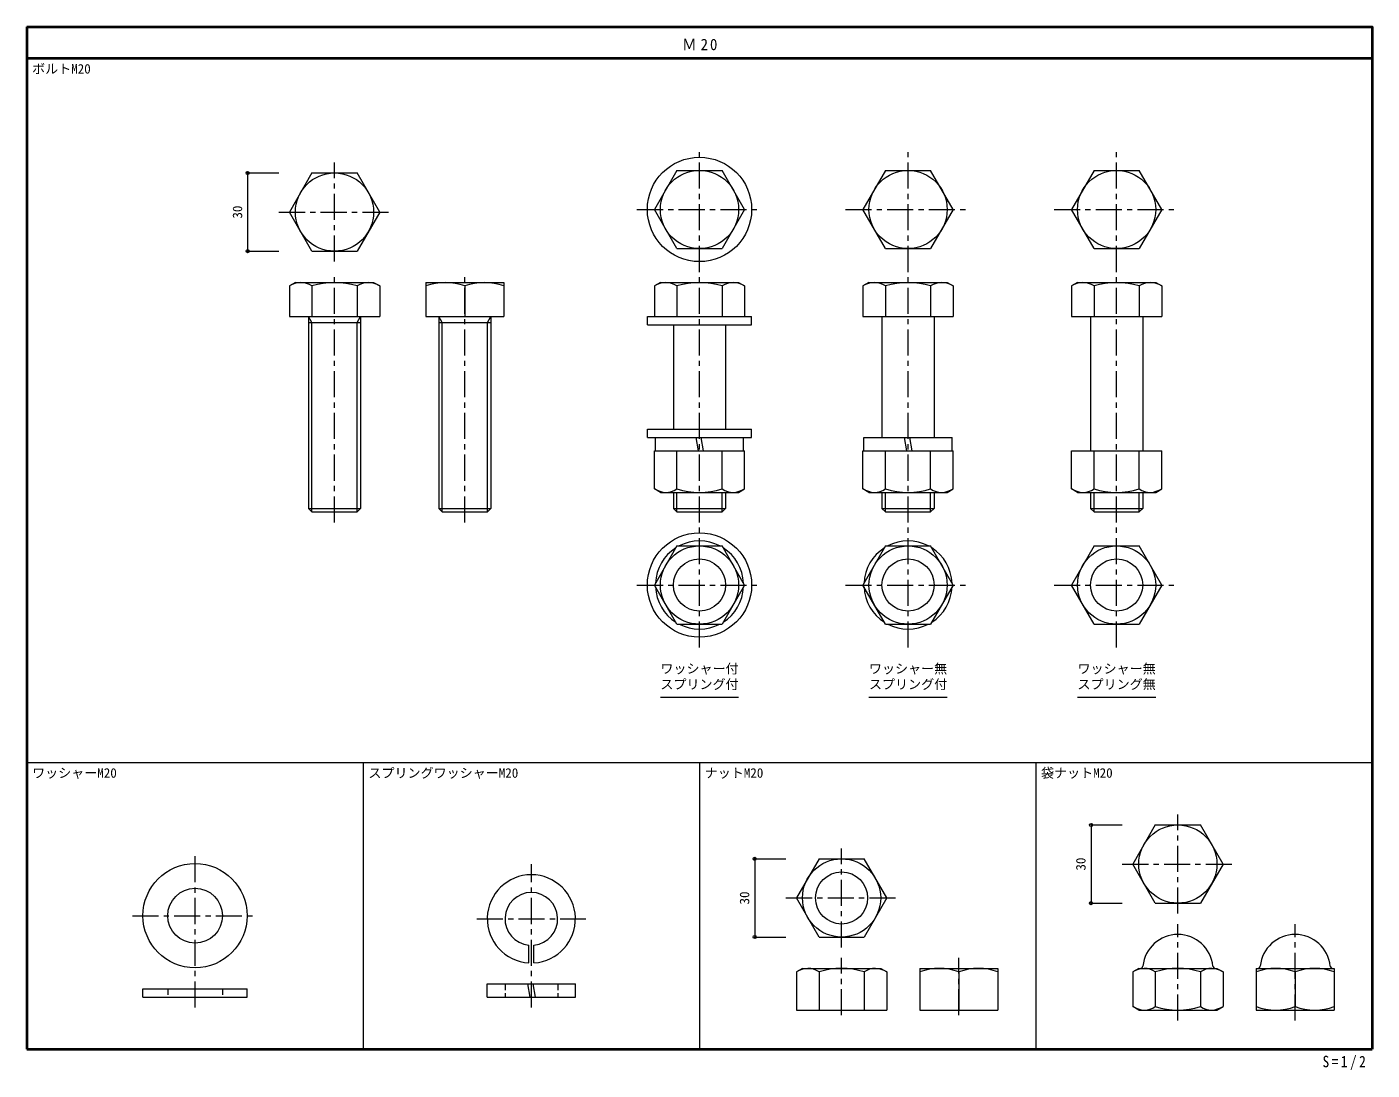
# Model space of a CAD drawing. Units: millimetres, scale not verified. Extents: x -258 to 258, y -204 to 196.
import ezdxf
from ezdxf.enums import TextEntityAlignment as Align

# ---------------------------------------------------------------- set-up
doc = ezdxf.new("R2010")
doc.units = ezdxf.units.MM
doc.header["$LTSCALE"] = 2
doc.header["$PDMODE"] = 32
doc.header["$PDSIZE"] = 1.2
doc.linetypes.add('CHAIN1', pattern=[8, 5, -1, 1, -1])
doc.linetypes.add('DASHED1', pattern=[1.8, 1.2, -0.6])
doc.layers.add('0-D', color=7, linetype='Continuous')
for name, color, linetype, lineweight in [('0-F', 6, 'Continuous', 40), ('1-0', 3, 'Continuous', 9), ('1-D', 7, 'Continuous', 9), ('1-E', 7, 'Continuous', 5)]:
    doc.layers.add(name, color=color, linetype=linetype, lineweight=lineweight)
doc.styles.add('ＭＳ ゴシック', font='')
doc.styles.get('ＭＳ ゴシック').set_extended_font_data('MS Gothic')

msp = doc.modelspace()

# ---------------------------------------------------------------- linework, layer by layer
at = {"layer": '0-F'}
for p, q in [((-258, 196), (-258, -196)), ((-258, 184), (258, 184)), ((-258, -196), (258, -196))]:
    msp.add_line(p, q, dxfattribs=at)
at = {"layer": '0-F', "color": 4, "lineweight": 9}
for p, q in [((-258, -86), (258, -86)), ((-129, -86), (-129, -196)), ((0, -86), (0, -196)), ((129, -86), (129, -196))]:
    msp.add_line(p, q, dxfattribs=at)
at = {"layer": '0-F'}
msp.add_lwpolyline([(-258, 196), (258, 196), (258, -196)], dxfattribs=at)
at = {"layer": '1-0', "color": 7, "linetype": 'CHAIN1', "lineweight": 5}
for p, q in [((0, -42), (0, 150)), ((80, -42), (80, 150)), ((160, -42), (160, 150)), ((-140, 106), (-140, 144)), ((-161.321, 125), (-118.679, 125)), ((-24, 126), (24, 126)), ((56, 126), (104, 126)), ((136, 126), (184, 126)), ((-140, 6), (-140, 102)), ((-90, 6), (-90, 102)), ((-24, -18), (24, -18)), ((56, -18), (104, -18)), ((136, -18), (184, -18)), ((183.5, -144), (183.5, -106)), ((-193.5, -180), (-193.5, -120.8)), ((54.5, -157), (54.5, -119)), ((-64.5, -180), (-64.5, -125.1)), ((162.179, -125), (204.821, -125)), ((33.179, -138), (75.821, -138)), ((-217.5, -144.8), (-169.5, -144.8)), ((-85.4, -146), (-43.6, -146)), ((183.5, -185), (183.5, -148)), ((228.5, -185), (228.5, -148)), ((54.5, -183), (54.5, -161)), ((99.5, -183), (99.5, -161))]:
    msp.add_line(p, q, dxfattribs=at)
at = {"layer": '1-0'}
for p, q in [((-148.66, 140), (-157.321, 125)), ((-148.66, 140), (-131.34, 140)), ((-122.679, 125), (-131.34, 140)), ((-8.66, 141), (-17.321, 126)), ((-8.66, 141), (8.66, 141)), ((17.321, 126), (8.66, 141)), ((71.34, 141), (62.679, 126)), ((71.34, 141), (88.66, 141)), ((97.321, 126), (88.66, 141)), ((151.34, 141), (142.679, 126)), ((151.34, 141), (168.66, 141)), ((177.321, 126), (168.66, 141)), ((-148.66, 110), (-157.321, 125)), ((-122.679, 125), (-131.34, 110)), ((-8.66, 111), (-17.321, 126)), ((17.321, 126), (8.66, 111)), ((71.34, 111), (62.679, 126)), ((97.321, 126), (88.66, 111)), ((151.34, 111), (142.679, 126)), ((177.321, 126), (168.66, 111)), ((-148.66, 110), (-131.34, 110)), ((-8.66, 111), (8.66, 111)), ((71.34, 111), (88.66, 111)), ((151.34, 111), (168.66, 111)), ((-155, 98), (-157.321, 96.66)), ((-155, 98), (-125, 98)), ((-148.66, 96.66), (-148.66, 85)), ((-131.34, 96.66), (-131.34, 85)), ((-125, 98), (-122.679, 96.66)), ((-122.679, 96.66), (-122.679, 85)), ((-105, 98), (-75, 98)), ((-90, 96.66), (-90, 85)), ((-75, 98), (-75, 85)), ((-15, 98), (-17.321, 96.66)), ((-15, 98), (15, 98)), ((-8.66, 96.66), (-8.66, 85)), ((8.66, 96.66), (8.66, 85)), ((15, 98), (17.321, 96.66)), ((17.321, 96.66), (17.321, 85)), ((65, 98), (62.679, 96.66)), ((65, 98), (95, 98)), ((71.34, 96.66), (71.34, 85)), ((88.66, 96.66), (88.66, 85)), ((95, 98), (97.321, 96.66)), ((97.321, 96.66), (97.321, 85)), ((145, 98), (142.679, 96.66)), ((145, 98), (175, 98)), ((151.34, 96.66), (151.34, 85)), ((168.66, 96.66), (168.66, 85)), ((175, 98), (177.321, 96.66)), ((177.321, 96.66), (177.321, 85)), ((-150, 85), (-150, 11.353)), ((-130, 85), (-130, 11.353)), ((-100, 85), (-100, 11.353)), ((-80, 85), (-80, 11.353)), ((-20, 81.8), (-20, 85)), ((-20, 85), (20, 85)), ((70, 85), (70, 38.6)), ((90, 85), (90, 38.6)), ((150, 85), (150, 33.5)), ((170, 85), (170, 33.5)), ((-10, 81.8), (-10, 41.8)), ((10, 81.8), (10, 41.8)), ((-20, 38.6), (-20, 41.8)), ((-20, 41.8), (20, 41.8)), ((-16.9, 33.5), (-16.9, 38.6)), ((-16.9, 38.6), (16.9, 38.6)), ((-1.465, 38.6), (-0.566, 33.5)), ((0.566, 38.6), (1.465, 33.5)), ((63.1, 33.5), (63.1, 38.6)), ((63.1, 38.6), (96.9, 38.6)), ((78.535, 38.6), (79.434, 33.5)), ((80.566, 38.6), (81.465, 33.5)), ((-8.66, 18.84), (-8.66, 33.5)), ((8.66, 18.84), (8.66, 33.5)), ((17.321, 18.84), (17.321, 33.5)), ((71.34, 18.84), (71.34, 33.5)), ((88.66, 18.84), (88.66, 33.5)), ((97.321, 18.84), (97.321, 33.5)), ((151.34, 18.84), (151.34, 33.5)), ((168.66, 18.84), (168.66, 33.5)), ((177.321, 18.84), (177.321, 33.5)), ((-15, 17.5), (-17.321, 18.84)), ((-15, 17.5), (15, 17.5)), ((-10, 17.5), (-10, 11.353)), ((10, 17.5), (10, 11.353)), ((15, 17.5), (17.321, 18.84)), ((65, 17.5), (62.679, 18.84)), ((65, 17.5), (95, 17.5)), ((70, 17.5), (70, 11.353)), ((90, 17.5), (90, 11.353)), ((95, 17.5), (97.321, 18.84)), ((145, 17.5), (142.679, 18.84)), ((145, 17.5), (175, 17.5)), ((150, 17.5), (150, 11.353)), ((170, 17.5), (170, 11.353)), ((175, 17.5), (177.321, 18.84)), ((-150, 11.353), (-148.647, 10)), ((-131.353, 10), (-130, 11.353)), ((-100, 11.353), (-98.647, 10)), ((-81.353, 10), (-80, 11.353)), ((-10, 11.353), (-8.647, 10)), ((8.647, 10), (10, 11.353)), ((70, 11.353), (71.353, 10)), ((88.647, 10), (90, 11.353)), ((150, 11.353), (151.353, 10)), ((168.647, 10), (170, 11.353)), ((-148.647, 10), (-131.353, 10)), ((-98.647, 10), (-81.353, 10)), ((-8.647, 10), (8.647, 10)), ((71.353, 10), (88.647, 10)), ((151.353, 10), (168.647, 10)), ((-8.66, -3), (-17.321, -18)), ((-8.66, -3), (8.66, -3)), ((17.321, -18), (8.66, -3)), ((71.34, -3), (62.679, -18)), ((71.34, -3), (88.66, -3)), ((97.321, -18), (88.66, -3)), ((151.34, -3), (142.679, -18)), ((151.34, -3), (168.66, -3)), ((177.321, -18), (168.66, -3)), ((-8.66, -33), (-17.321, -18)), ((17.321, -18), (8.66, -33)), ((71.34, -33), (62.679, -18)), ((97.321, -18), (88.66, -33)), ((151.34, -33), (142.679, -18)), ((177.321, -18), (168.66, -33)), ((-8.66, -33), (8.66, -33)), ((71.34, -33), (88.66, -33)), ((151.34, -33), (168.66, -33)), ((174.84, -110), (166.179, -125)), ((174.84, -110), (192.16, -110)), ((200.821, -125), (192.16, -110)), ((45.84, -123), (37.179, -138)), ((45.84, -123), (63.16, -123)), ((71.821, -138), (63.16, -123)), ((174.84, -140), (166.179, -125)), ((200.821, -125), (192.16, -140)), ((45.84, -153), (37.179, -138)), ((71.821, -138), (63.16, -153)), ((174.84, -140), (192.16, -140)), ((45.84, -153), (63.16, -153)), ((-65.5, -162.87), (-65.5, -156.05)), ((-63.5, -162.87), (-63.5, -156.05)), ((39.5, -165), (37.179, -166.34)), ((39.5, -165), (69.5, -165)), ((69.5, -165), (71.821, -166.34)), ((84.5, -165), (114.5, -165)), ((114.5, -165), (114.5, -181)), ((168.5, -165), (166.179, -166.34)), ((168.5, -165), (198.5, -165)), ((198.5, -165), (200.821, -166.34)), ((213.5, -165), (243.5, -165)), ((243.5, -165), (243.5, -181)), ((45.84, -166.34), (45.84, -181)), ((63.16, -166.34), (63.16, -181)), ((71.821, -166.34), (71.821, -181)), ((99.5, -166.34), (99.5, -181)), ((166.179, -166.34), (166.179, -179.66)), ((174.84, -166.34), (174.84, -179.66)), ((192.16, -166.34), (192.16, -179.66)), ((200.821, -166.34), (200.821, -179.66)), ((228.5, -166.34), (228.5, -179.66)), ((-213.5, -176), (-213.5, -172.8)), ((-213.5, -172.8), (-173.5, -172.8)), ((-81.4, -176), (-81.4, -170.9)), ((-81.4, -170.9), (-47.6, -170.9)), ((-65.965, -170.9), (-65.066, -176)), ((-63.934, -170.9), (-63.035, -176)), ((168.5, -181), (166.179, -179.66)), ((198.5, -181), (200.821, -179.66)), ((168.5, -181), (198.5, -181))]:
    msp.add_line(p, q, dxfattribs=at)
at = {"layer": '1-0', "color": 7, "lineweight": 5}
for p, q in [((-148.647, 82.657), (-150, 85)), ((-150, 82.657), (-130, 82.657)), ((-148.647, 10), (-148.647, 82.657)), ((-131.353, 82.657), (-130, 85)), ((-131.353, 10), (-131.353, 82.657)), ((-98.647, 82.657), (-100, 85)), ((-100, 82.657), (-80, 82.657)), ((-98.647, 10), (-98.647, 82.657)), ((-81.353, 82.657), (-80, 85)), ((-81.353, 10), (-81.353, 82.657)), ((-8.647, 10), (-8.647, 17.5)), ((8.647, 10), (8.647, 17.5)), ((71.353, 10), (71.353, 17.5)), ((88.647, 10), (88.647, 17.5)), ((151.353, 10), (151.353, 17.5)), ((168.647, 10), (168.647, 17.5)), ((-150, 11.353), (-130, 11.353)), ((-100, 11.353), (-80, 11.353)), ((-10, 11.353), (10, 11.353)), ((70, 11.353), (90, 11.353)), ((150, 11.353), (170, 11.353))]:
    msp.add_line(p, q, dxfattribs=at)
at = {"layer": '1-0', "linetype": 'DASHED1'}
for p, q in [((-204, -172.8), (-204, -176)), ((-183, -172.8), (-183, -176)), ((-74.6, -170.9), (-74.6, -176)), ((-54.4, -170.9), (-54.4, -176))]:
    msp.add_line(p, q, dxfattribs=at)
at = {"layer": '1-0'}
for points in [[(-157.321, 96.66), (-157.321, 85), (-122.679, 85)], [(-105, 98), (-105, 85), (-75, 85)], [(-17.321, 96.66), (-17.321, 85), (17.321, 85)], [(62.679, 96.66), (62.679, 85), (97.321, 85)], [(142.679, 96.66), (142.679, 85), (177.321, 85)], [(-20, 81.8), (20, 81.8), (20, 85)], [(-20, 38.6), (20, 38.6), (20, 41.8)], [(-16.9, 33.5), (16.9, 33.5), (16.9, 38.6)], [(63.1, 33.5), (96.9, 33.5), (96.9, 38.6)], [(-17.321, 18.84), (-17.321, 33.5), (17.321, 33.5)], [(62.679, 18.84), (62.679, 33.5), (97.321, 33.5)], [(142.679, 18.84), (142.679, 33.5), (177.321, 33.5)], [(84.5, -165), (84.5, -181), (114.5, -181)], [(213.5, -165), (213.5, -181), (243.5, -181)], [(37.179, -166.34), (37.179, -181), (71.821, -181)], [(-213.5, -176), (-173.5, -176), (-173.5, -172.8)], [(-81.4, -176), (-47.6, -176), (-47.6, -170.9)]]:
    msp.add_lwpolyline(points, dxfattribs=at)
for centre, radius in [((0, 126), 20), ((-140, 125), 15), ((0, 126), 15), ((80, 126), 15), ((160, 126), 15), ((0, -18), 20), ((0, -18), 15), ((80, -18), 15), ((160, -18), 15), ((0, -18), 10), ((80, -18), 10), ((160, -18), 10), ((183.5, -125), 15), ((54.5, -138), 15), ((-193.5, -144.8), 20), ((54.5, -138), 10), ((-193.5, -144.8), 10.5)]:
    msp.add_circle(centre, radius, dxfattribs=at)
for centre, radius, start, end in [((-152.209, 87.807), 10.223, 94.38425, 120), ((-152.99, 90.333), 7.668, 55.61575, 90), ((-140, 69.34), 28.66, 72.41205, 107.58795), ((-127.01, 90.333), 7.668, 90, 124.38425), ((-127.791, 87.807), 10.223, 60, 85.61575), ((-97.5, 76.337), 21.663, 69.74384, 110.25616), ((-82.5, 76.337), 21.663, 69.74384, 110.25616), ((-12.209, 87.807), 10.223, 94.38425, 120), ((-12.99, 90.333), 7.668, 55.61575, 90), ((0, 69.34), 28.66, 72.41205, 107.58795), ((12.99, 90.333), 7.668, 90, 124.38425), ((12.209, 87.807), 10.223, 60, 85.61575), ((67.791, 87.807), 10.223, 94.38425, 120), ((67.01, 90.333), 7.668, 55.61575, 90), ((80, 69.34), 28.66, 72.41205, 107.58795), ((92.99, 90.333), 7.668, 90, 124.38425), ((92.209, 87.807), 10.223, 60, 85.61575), ((147.791, 87.807), 10.223, 94.38425, 120), ((147.01, 90.333), 7.668, 55.61575, 90), ((160, 69.34), 28.66, 72.41205, 107.58795), ((172.99, 90.333), 7.668, 90, 124.38425), ((172.209, 87.807), 10.223, 60, 85.61575), ((-12.209, 27.693), 10.223, 240, 265.61575), ((-12.99, 25.167), 7.668, 270, 304.38425), ((0, 46.16), 28.66, 252.41205, 287.58795), ((12.99, 25.167), 7.668, 235.61575, 270), ((12.209, 27.693), 10.223, 274.38425, 300), ((67.791, 27.693), 10.223, 240, 265.61575), ((67.01, 25.167), 7.668, 270, 304.38425), ((80, 46.16), 28.66, 252.41205, 287.58795), ((92.99, 25.167), 7.668, 235.61575, 270), ((92.209, 27.693), 10.223, 274.38425, 300), ((147.791, 27.693), 10.223, 240, 265.61575), ((147.01, 25.167), 7.668, 270, 304.38425), ((160, 46.16), 28.66, 252.41205, 287.58795), ((172.99, 25.167), 7.668, 235.61575, 270), ((172.209, 27.693), 10.223, 274.38425, 300), ((0, -18), 16.9, 122.56996, 177.43004), ((0, -18), 16.9, 62.56996, 117.43004), ((0, -18), 16.9, 2.56996, 57.43004), ((80, -18), 16.9, 122.56996, 177.43004), ((80, -18), 16.9, 62.56996, 117.43004), ((80, -18), 16.9, 2.56996, 57.43004), ((0, -18), 16.9, 182.56996, 237.43004), ((0, -18), 16.9, 302.56996, 357.43004), ((80, -18), 16.9, 182.56996, 237.43004), ((80, -18), 16.9, 302.56996, 357.43004), ((0, -18), 16.9, 242.56996, 297.43004), ((80, -18), 16.9, 242.56996, 297.43004), ((-64.5, -146), 16.9, 273.39226, 266.60774), ((-64.5, -146), 10.1, 275.68216, 264.31784), ((183.5, -165.5), 13.5, 5.93777, 174.06223), ((228.5, -165.5), 13.5, 5.93777, 174.06223), ((42.291, -175.193), 10.223, 94.38425, 120), ((41.51, -172.667), 7.668, 55.61575, 90), ((54.5, -193.66), 28.66, 72.41205, 107.58795), ((67.49, -172.667), 7.668, 90, 124.38425), ((66.709, -175.193), 10.223, 60, 85.61575), ((92, -186.663), 21.663, 69.74384, 110.25616), ((107, -186.663), 21.663, 69.74384, 110.25616), ((171.291, -175.193), 10.223, 94.38425, 120), ((169.078, -164), 1, 270, 354.06223), ((170.51, -172.667), 7.668, 55.61575, 90), ((183.5, -193.66), 28.66, 72.41205, 107.58795), ((196.49, -172.667), 7.668, 90, 124.38425), ((195.709, -175.193), 10.223, 60, 85.61575), ((197.922, -164), 1, 185.93777, 270), ((221, -186.663), 21.663, 69.74384, 110.25616), ((214.078, -164), 1, 270, 354.06223), ((236, -186.663), 21.663, 69.74384, 110.25616), ((242.922, -164), 1, 185.93777, 270), ((171.291, -170.807), 10.223, 240, 265.61575), ((170.51, -173.333), 7.668, 270, 304.38425), ((183.5, -152.34), 28.66, 252.41205, 287.58795), ((196.49, -173.333), 7.668, 235.61575, 270), ((195.709, -170.807), 10.223, 274.38425, 300), ((221, -159.337), 21.663, 249.74384, 290.25616), ((236, -159.337), 21.663, 249.74384, 290.25616)]:
    msp.add_arc(centre, radius, start, end, dxfattribs=at)
at = {"layer": '1-D', "color": 4}
for p, q in [((-15, -61), (15, -61)), ((65, -61), (95, -61)), ((145, -61), (175, -61))]:
    msp.add_line(p, q, dxfattribs=at)
at = {"layer": '1-E'}
for p, q in [((-173.321, 140), (-173.321, 110)), ((-173.321, 140), (-161.321, 140)), ((-173.321, 110), (-161.321, 110)), ((150.179, -110), (150.179, -140)), ((150.179, -110), (162.179, -110)), ((21.179, -123), (21.179, -153)), ((21.179, -123), (33.179, -123)), ((150.179, -140), (162.179, -140)), ((21.179, -153), (33.179, -153))]:
    msp.add_line(p, q, dxfattribs=at)
for p in [(-173.321, 140), (-173.321, 110), (150.179, -110), (21.179, -123), (150.179, -140), (21.179, -153)]:
    msp.add_point(p, dxfattribs=at)

# ---------------------------------------------------------------- texts
at = {"layer": '0-D', "style": 'ＭＳ ゴシック'}
for s, p in [('ボルトM20', (-256, 177)), ('スプリングワッシャーM20', (-127, -93)), ('袋ナットM20', (131, -93)), ('ワッシャーM20', (-256, -93)), ('ナットM20', (2, -93))]:
    msp.add_text(s, height=3.666, dxfattribs=at).set_placement(p, align=Align.BOTTOM_LEFT)
at = {"layer": '0-D', "char_height": 4.399, "attachment_point": 7, "style": 'ＭＳ ゴシック'}
for s, insert in [('\\T1.26;\\W0.95;Ｍ20', (-6.75, 187)), ('\\T1.38;\\W0.85;S=1/2', (239, -204))]:
    msp.add_mtext(s, dxfattribs=dict(at, insert=insert))
at = {"layer": '1-D', "style": 'ＭＳ ゴシック'}
for s, p in [('ワッシャー付', (-15, -53)), ('ワッシャー無', (65, -53)), ('ワッシャー無', (145, -53)), ('スプリング付', (-15, -59)), ('スプリング付', (65, -59)), ('スプリング無', (145, -59))]:
    msp.add_text(s, height=3.666, dxfattribs=at).set_placement(p, align=Align.BOTTOM_LEFT)
at = {"layer": '1-E', "style": 'ＭＳ ゴシック'}
for p in [(-174.321, 122.5), (149.179, -127.5), (20.179, -140.5)]:
    msp.add_text('30', height=3.666, rotation=90, dxfattribs=at).set_placement(p, align=Align.BOTTOM_LEFT)

doc.saveas('drawing.dxf')
